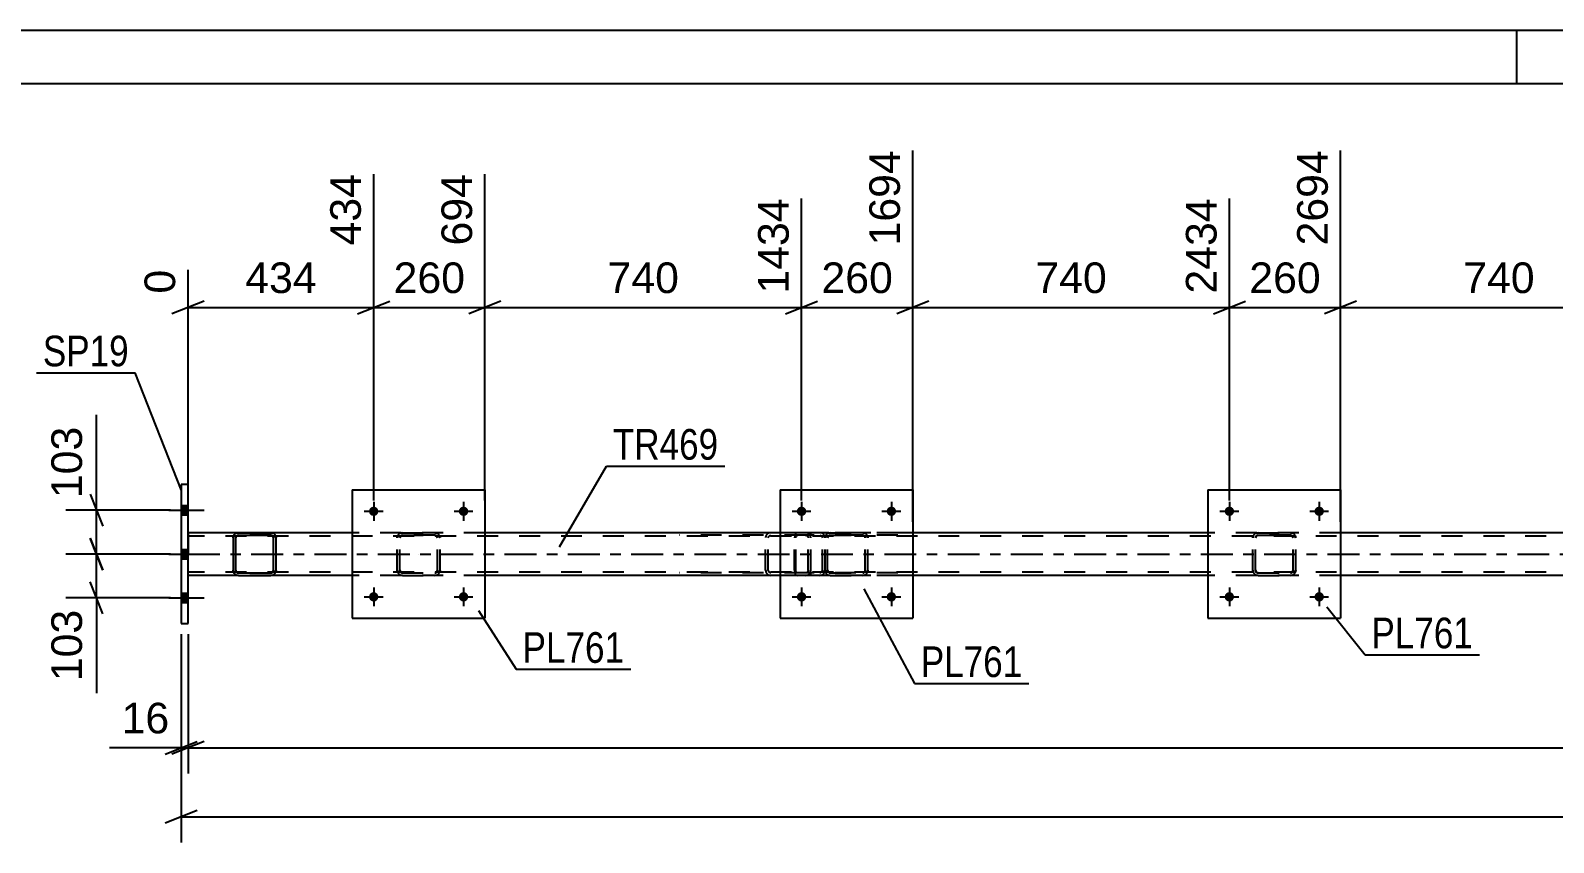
# Model space of a CAD drawing. Header units: millimetres. Extents: x 0 to 841, y 0 to 594.
# Drawn here: x 72 to 214.4, y 518.1 to 594 of the extents above; entities that cross this region are included whole.
import ezdxf

# ---------------------------------------------------------------- set-up
doc = ezdxf.new("R2010")
doc.units = ezdxf.units.MM
doc.linetypes.add('DXK_LINE_DOT2', pattern=[3.9198, 1.9599, -1.9599])
doc.linetypes.add('DXK_LINE_DOT3', pattern=[5.9187, 2.979, -0.9799, 0.9799, -0.9799])
doc.styles.add('Arial', font='ARIAL.TTF', dxfattribs={"height": 0.2})
doc.styles.add('Arial Narrow', font='ARIALN.TTF', dxfattribs={"height": 0.2})

# ---------------------------------------------------------------- blocks, each defined once
blk = doc.blocks.new('Unknown-317913800-1115')
at = {"color": 5, "linetype": 'Continuous'}
for p, q in [((841, 594), (0, 594)), ((211, 589), (211, 594)), ((836, 589), (5, 589))]:
    blk.add_line(p, q, dxfattribs=at)
blk = doc.blocks.new('Part-317913800-1738 - 1696')
at = {"color": 2, "linetype": 'Continuous'}
for p, q in [((142.12, 551.03), (142.12, 539.03)), ((142.12, 551.03), (154.52, 551.03)), ((154.52, 551.03), (154.52, 539.03)), ((142.12, 539.03), (154.52, 539.03))]:
    blk.add_line(p, q, dxfattribs=at)
blk = doc.blocks.new('Part-317913800-1778 - 1696')
at = {"color": 2, "linetype": 'Continuous'}
for p, q in [((86.76, 551.53), (86.12, 551.53)), ((86.12, 551.53), (86.12, 538.53)), ((86.76, 538.53), (86.76, 551.53)), ((86.12, 538.53), (86.76, 538.53))]:
    blk.add_line(p, q, dxfattribs=at)
blk = doc.blocks.new('Part-317913800-1880 - 1696')
at = {"color": 2, "linetype": 'Continuous'}
for p, q in [((102.12, 547.03), (86.76, 547.03)), ((142.12, 547.03), (114.52, 547.03)), ((182.12, 547.03), (154.52, 547.03)), ((222.12, 547.03), (194.52, 547.03)), ((91.46, 543.03), (86.76, 543.03)), ((102.12, 543.03), (94.51, 543.03)), ((142.12, 543.03), (114.52, 543.03)), ((182.12, 543.03), (154.52, 543.03)), ((222.12, 543.03), (194.52, 543.03))]:
    blk.add_line(p, q, dxfattribs=at)
at = {"color": 7, "linetype": 'DXK_LINE_DOT2'}
for p, q in [((86.76, 547.03), (86.76, 543.03)), ((114.52, 547.03), (102.12, 547.03)), ((154.52, 547.03), (142.12, 547.03)), ((194.52, 547.03), (182.12, 547.03)), ((762.52, 546.71), (86.76, 546.71)), ((762.52, 543.35), (86.76, 543.35)), ((94.51, 543.03), (91.46, 543.03)), ((114.52, 543.03), (102.12, 543.03)), ((154.52, 543.03), (142.12, 543.03)), ((194.52, 543.03), (182.12, 543.03))]:
    blk.add_line(p, q, dxfattribs=at)
at = {"color": 7, "linetype": 'DXK_LINE_DOT3'}
blk.add_line((86.76, 545.03), (762.52, 545.03), dxfattribs=at)
blk = doc.blocks.new('Bolt-317913800-1703 - 1696')
at = {"linetype": 'Continuous'}
for points in [[(144.56, 541.03, -1), (143.68, 541.03, -1)], [(152.96, 541.03, -1), (152.08, 541.03, -1)]]:
    blk.add_hatch(color=1, dxfattribs=at).paths.add_polyline_path(points)
at = {"color": 1, "linetype": 'Continuous'}
for p, q in [((144.12, 541.91), (144.12, 540.15)), ((152.52, 541.91), (152.52, 540.15)), ((143.24, 541.03), (145, 541.03)), ((151.64, 541.03), (153.4, 541.03))]:
    blk.add_line(p, q, dxfattribs=at)
blk = doc.blocks.new('Part-317913800-1740 - 1696')
at = {"color": 7, "linetype": 'DXK_LINE_DOT2'}
for p, q in [((143.54, 546.89), (143.48, 546.74)), ((143.62, 547), (143.54, 546.89)), ((143.73, 547.03), (143.62, 547)), ((153.13, 547.03), (143.73, 547.03)), ((145, 546.79), (145, 547.03)), ((146.01, 547), (145.82, 547.03)), ((143.48, 546.74), (143.46, 546.55)), ((143.46, 543.51), (143.46, 546.55)), ((143.59, 546.55), (143.6, 546.64)), ((143.59, 543.51), (143.59, 546.55)), ((143.6, 546.64), (143.63, 546.72)), ((143.63, 546.72), (143.68, 546.77)), ((143.68, 546.77), (143.73, 546.79)), ((153.13, 546.79), (143.73, 546.79)), ((145.82, 546.79), (145.92, 546.77)), ((145.92, 546.77), (146, 546.72)), ((146, 546.72), (146.05, 546.64)), ((146.05, 546.64), (146.07, 546.55)), ((146.07, 543.51), (146.07, 546.55)), ((146.32, 546.58), (146.28, 546.74)), ((146.32, 546.55), (146.32, 546.58)), ((146.32, 543.51), (146.32, 546.55)), ((143.46, 543.51), (143.48, 543.33)), ((143.48, 543.33), (143.54, 543.17)), ((143.54, 543.17), (143.62, 543.07)), ((143.6, 543.42), (143.59, 543.51)), ((143.63, 543.34), (143.6, 543.42)), ((143.62, 543.07), (143.73, 543.03)), ((143.68, 543.29), (143.63, 543.34)), ((143.73, 543.27), (143.68, 543.29)), ((153.13, 543.27), (143.73, 543.27)), ((153.13, 543.03), (143.73, 543.03)), ((145, 543.03), (145, 543.27)), ((145.92, 543.29), (145.82, 543.27)), ((145.82, 543.03), (146.01, 543.07)), ((146, 543.34), (145.92, 543.29)), ((146.05, 543.42), (146, 543.34)), ((146.07, 543.51), (146.05, 543.42)), ((146.28, 543.33), (146.32, 543.51))]:
    blk.add_line(p, q, dxfattribs=at)
for centre, start, end in [((145.83, 546.54), 23.8494, 68.8059), ((145.83, 543.53), 291.1941, 336.1506)]:
    blk.add_arc(centre, 0.492, start, end, dxfattribs=at)
blk = doc.blocks.new('Part-317913800-1762 - 1696')
at = {"color": 7, "linetype": 'DXK_LINE_DOT2'}
for p, q in [((146.61, 547), (146.8, 547.03)), ((146.8, 547.03), (146.61, 547)), ((146.8, 547.03), (149.84, 547.03)), ((146.8, 547.03), (146.8, 547.03)), ((146.8, 547.03), (149.84, 547.03)), ((149.84, 547.03), (149.84, 547.03)), ((149.84, 547.03), (150.02, 547)), ((150.02, 547), (149.84, 547.03)), ((146.32, 546.55), (146.35, 546.74)), ((146.35, 546.74), (146.32, 546.55)), ((146.32, 543.51), (146.32, 546.55)), ((146.56, 546.55), (146.58, 546.64)), ((146.58, 546.64), (146.56, 546.55)), ((146.56, 543.51), (146.56, 546.55)), ((146.58, 546.64), (146.63, 546.72)), ((146.63, 546.72), (146.58, 546.64)), ((146.63, 546.72), (146.71, 546.77)), ((146.71, 546.77), (146.63, 546.72)), ((146.71, 546.77), (146.8, 546.79)), ((146.8, 546.79), (146.71, 546.77)), ((146.8, 546.79), (149.84, 546.79)), ((146.8, 546.79), (146.8, 546.79)), ((149.84, 546.79), (146.8, 546.79)), ((149.84, 546.79), (149.84, 546.79)), ((149.84, 546.79), (149.93, 546.77)), ((149.93, 546.77), (149.84, 546.79)), ((149.93, 546.77), (150.01, 546.72)), ((150.01, 546.72), (149.93, 546.77)), ((150.01, 546.72), (150.06, 546.64)), ((150.06, 546.64), (150.01, 546.72)), ((150.06, 546.64), (150.08, 546.55)), ((150.08, 546.55), (150.06, 546.64)), ((150.08, 543.51), (150.08, 546.55)), ((150.28, 546.74), (150.32, 546.55)), ((150.32, 546.55), (150.28, 546.74)), ((150.32, 543.51), (150.32, 546.55)), ((146.35, 543.33), (146.32, 543.51)), ((146.32, 543.51), (146.35, 543.33)), ((146.58, 543.42), (146.56, 543.51)), ((146.56, 543.51), (146.58, 543.42)), ((146.63, 543.34), (146.58, 543.42)), ((146.58, 543.42), (146.63, 543.34)), ((146.8, 543.03), (146.61, 543.07)), ((146.61, 543.07), (146.8, 543.03)), ((146.71, 543.29), (146.63, 543.34)), ((146.63, 543.34), (146.71, 543.29)), ((146.8, 543.27), (146.71, 543.29)), ((146.71, 543.29), (146.8, 543.27)), ((146.8, 543.27), (149.84, 543.27)), ((146.8, 543.27), (146.8, 543.27)), ((146.8, 543.27), (149.84, 543.27)), ((146.8, 543.03), (149.84, 543.03)), ((146.8, 543.03), (146.8, 543.03)), ((146.8, 543.03), (149.84, 543.03)), ((149.93, 543.29), (149.84, 543.27)), ((149.84, 543.27), (149.93, 543.29)), ((149.84, 543.27), (149.84, 543.27)), ((150.02, 543.07), (149.84, 543.03)), ((149.84, 543.03), (150.02, 543.07)), ((149.84, 543.03), (149.84, 543.03)), ((150.01, 543.34), (149.93, 543.29)), ((149.93, 543.29), (150.01, 543.34)), ((150.06, 543.42), (150.01, 543.34)), ((150.01, 543.34), (150.06, 543.42)), ((150.08, 543.51), (150.06, 543.42)), ((150.06, 543.42), (150.08, 543.51)), ((150.32, 543.51), (150.28, 543.33)), ((150.28, 543.33), (150.32, 543.51))]:
    blk.add_line(p, q, dxfattribs=at)
at = {"color": 7, "linetype": 'DXK_LINE_DOT3'}
blk.add_line((148.32, 545.03), (148.32, 545.03), dxfattribs=at)
at = {"color": 7, "linetype": 'DXK_LINE_DOT2'}
for centre, start, end in [((146.8, 546.55), 112.5, 157.5), ((146.8, 546.55), 112.5, 157.5), ((149.84, 546.55), 22.5, 67.5), ((149.84, 546.55), 22.5, 67.5), ((146.8, 543.51), 202.5, 247.5), ((146.8, 543.51), 202.5, 247.5), ((149.84, 543.51), 292.5, 337.5), ((149.84, 543.51), 292.5, 337.5)]:
    blk.add_arc(centre, 0.48, start, end, dxfattribs=at)
blk = doc.blocks.new('Bolt-317913800-1773 - 1696')
at = {"linetype": 'Continuous'}
for points in [[(144.56, 549.03, -1), (143.68, 549.03, -1)], [(152.96, 549.03, -1), (152.08, 549.03, -1)]]:
    blk.add_hatch(color=1, dxfattribs=at).paths.add_polyline_path(points)
at = {"color": 1, "linetype": 'Continuous'}
for p, q in [((144.12, 549.91), (144.12, 548.15)), ((152.52, 549.91), (152.52, 548.15)), ((143.24, 549.03), (145, 549.03)), ((151.64, 549.03), (153.4, 549.03))]:
    blk.add_line(p, q, dxfattribs=at)
blk = doc.blocks.new('Part-317913800-1815 - 1696')
at = {"color": 7, "linetype": 'DXK_LINE_DOT2'}
for p, q in [((106.62, 547), (106.8, 547.03)), ((106.8, 547.03), (106.62, 547)), ((106.8, 547.03), (109.84, 547.03)), ((106.8, 547.03), (106.8, 547.03)), ((106.8, 547.03), (109.84, 547.03)), ((109.84, 547.03), (109.84, 547.03)), ((109.84, 547.03), (110.02, 547)), ((110.02, 547), (109.84, 547.03)), ((106.32, 546.55), (106.36, 546.74)), ((106.36, 546.74), (106.32, 546.55)), ((106.32, 543.51), (106.32, 546.55)), ((106.56, 546.55), (106.58, 546.64)), ((106.58, 546.64), (106.56, 546.55)), ((106.56, 543.51), (106.56, 546.55)), ((106.58, 546.64), (106.63, 546.72)), ((106.63, 546.72), (106.58, 546.64)), ((106.63, 546.72), (106.71, 546.77)), ((106.71, 546.77), (106.63, 546.72)), ((106.71, 546.77), (106.8, 546.79)), ((106.8, 546.79), (106.71, 546.77)), ((106.8, 546.79), (109.84, 546.79)), ((106.8, 546.79), (106.8, 546.79)), ((109.84, 546.79), (106.8, 546.79)), ((109.84, 546.79), (109.84, 546.79)), ((109.84, 546.79), (109.93, 546.77)), ((109.93, 546.77), (109.84, 546.79)), ((109.93, 546.77), (110.01, 546.72)), ((110.01, 546.72), (109.93, 546.77)), ((110.01, 546.72), (110.06, 546.64)), ((110.06, 546.64), (110.01, 546.72)), ((110.06, 546.64), (110.08, 546.55)), ((110.08, 546.55), (110.06, 546.64)), ((110.08, 543.51), (110.08, 546.55)), ((110.28, 546.74), (110.32, 546.55)), ((110.32, 546.55), (110.28, 546.74)), ((110.32, 543.51), (110.32, 546.55)), ((106.36, 543.33), (106.32, 543.51)), ((106.32, 543.51), (106.36, 543.33)), ((106.58, 543.42), (106.56, 543.51)), ((106.56, 543.51), (106.58, 543.42)), ((106.63, 543.34), (106.58, 543.42)), ((106.58, 543.42), (106.63, 543.34)), ((106.8, 543.03), (106.62, 543.07)), ((106.62, 543.07), (106.8, 543.03)), ((106.71, 543.29), (106.63, 543.34)), ((106.63, 543.34), (106.71, 543.29)), ((106.8, 543.27), (106.71, 543.29)), ((106.71, 543.29), (106.8, 543.27)), ((106.8, 543.27), (109.84, 543.27)), ((106.8, 543.27), (106.8, 543.27)), ((106.8, 543.27), (109.84, 543.27)), ((106.8, 543.03), (109.84, 543.03)), ((106.8, 543.03), (106.8, 543.03)), ((106.8, 543.03), (109.84, 543.03)), ((109.93, 543.29), (109.84, 543.27)), ((109.84, 543.27), (109.93, 543.29)), ((109.84, 543.27), (109.84, 543.27)), ((110.02, 543.07), (109.84, 543.03)), ((109.84, 543.03), (110.02, 543.07)), ((109.84, 543.03), (109.84, 543.03)), ((110.01, 543.34), (109.93, 543.29)), ((109.93, 543.29), (110.01, 543.34)), ((110.06, 543.42), (110.01, 543.34)), ((110.01, 543.34), (110.06, 543.42)), ((110.08, 543.51), (110.06, 543.42)), ((110.06, 543.42), (110.08, 543.51)), ((110.32, 543.51), (110.28, 543.33)), ((110.28, 543.33), (110.32, 543.51))]:
    blk.add_line(p, q, dxfattribs=at)
at = {"color": 7, "linetype": 'DXK_LINE_DOT3'}
blk.add_line((108.32, 545.03), (108.32, 545.03), dxfattribs=at)
at = {"color": 7, "linetype": 'DXK_LINE_DOT2'}
for centre, start, end in [((106.8, 546.55), 112.5, 157.5), ((106.8, 546.55), 112.5, 157.5), ((109.84, 546.55), 22.5, 67.5), ((109.84, 546.55), 22.5, 67.5), ((106.8, 543.51), 202.5, 247.5), ((106.8, 543.51), 202.5, 247.5), ((109.84, 543.51), 292.5, 337.5), ((109.84, 543.51), 292.5, 337.5)]:
    blk.add_arc(centre, 0.48, start, end, dxfattribs=at)
blk = doc.blocks.new('Part-317913800-1885 - 1696')
at = {"color": 2, "linetype": 'Continuous'}
for p, q in [((102.12, 551.03), (102.12, 539.03)), ((102.12, 551.03), (114.52, 551.03)), ((114.52, 551.03), (114.52, 539.03)), ((102.12, 539.03), (114.52, 539.03))]:
    blk.add_line(p, q, dxfattribs=at)
blk = doc.blocks.new('Part-317913800-1886 - 1696')
at = {"color": 2, "linetype": 'Continuous'}
for p, q in [((91.28, 547), (91.47, 547.03)), ((91.47, 547.03), (91.28, 547)), ((91.47, 547.03), (94.51, 547.03)), ((91.47, 547.03), (91.47, 547.03)), ((91.47, 547.03), (94.51, 547.03)), ((94.51, 547.03), (94.51, 547.03)), ((94.51, 547.03), (94.69, 547)), ((94.69, 547), (94.51, 547.03)), ((91.02, 546.74), (90.99, 546.55)), ((90.99, 546.55), (90.99, 543.51)), ((91.23, 546.55), (91.24, 546.64)), ((91.23, 543.51), (91.23, 546.55)), ((91.24, 546.64), (91.3, 546.72)), ((91.3, 546.72), (91.37, 546.77)), ((91.37, 546.77), (91.47, 546.79)), ((91.47, 546.79), (94.51, 546.79)), ((94.51, 546.79), (94.6, 546.77)), ((94.6, 546.77), (94.68, 546.72)), ((94.68, 546.72), (94.73, 546.64)), ((94.73, 546.64), (94.75, 546.55)), ((94.75, 543.51), (94.75, 546.55)), ((94.99, 546.55), (94.95, 546.74)), ((94.99, 543.51), (94.99, 546.55)), ((90.99, 543.51), (91.02, 543.33)), ((91.24, 543.42), (91.23, 543.51)), ((91.3, 543.34), (91.24, 543.42)), ((91.24, 543.42), (91.3, 543.34)), ((91.28, 543.07), (91.47, 543.03)), ((91.37, 543.29), (91.3, 543.34)), ((91.3, 543.34), (91.37, 543.29)), ((91.47, 543.27), (91.37, 543.29)), ((91.37, 543.29), (91.47, 543.27)), ((91.47, 543.27), (94.51, 543.27)), ((91.47, 543.27), (91.47, 543.27)), ((91.47, 543.27), (94.51, 543.27)), ((91.47, 543.03), (94.51, 543.03)), ((94.6, 543.29), (94.51, 543.27)), ((94.51, 543.27), (94.6, 543.29)), ((94.51, 543.27), (94.51, 543.27)), ((94.51, 543.03), (94.69, 543.07)), ((94.68, 543.34), (94.6, 543.29)), ((94.6, 543.29), (94.68, 543.34)), ((94.73, 543.42), (94.68, 543.34)), ((94.68, 543.34), (94.73, 543.42)), ((94.75, 543.51), (94.73, 543.42)), ((94.95, 543.33), (94.99, 543.51))]:
    blk.add_line(p, q, dxfattribs=at)
at = {"color": 7, "linetype": 'DXK_LINE_DOT2'}
for p, q in [((90.99, 546.55), (91.02, 546.74)), ((90.99, 546.55), (90.99, 546.55)), ((90.99, 546.55), (90.99, 546.55)), ((91.24, 546.64), (91.23, 546.55)), ((91.23, 546.55), (91.23, 546.55)), ((91.23, 546.55), (91.23, 546.55)), ((91.3, 546.72), (91.24, 546.64)), ((91.37, 546.77), (91.3, 546.72)), ((91.47, 546.79), (91.37, 546.77)), ((91.47, 546.79), (91.47, 546.79)), ((94.51, 546.79), (91.47, 546.79)), ((94.51, 546.79), (94.51, 546.79)), ((94.6, 546.77), (94.51, 546.79)), ((94.68, 546.72), (94.6, 546.77)), ((94.73, 546.64), (94.68, 546.72)), ((94.75, 546.55), (94.73, 546.64)), ((94.75, 546.55), (94.75, 546.55)), ((94.75, 546.55), (94.75, 546.55)), ((94.95, 546.74), (94.99, 546.55)), ((94.99, 546.55), (94.99, 546.55)), ((94.99, 546.55), (94.99, 546.55)), ((91.02, 543.33), (90.99, 543.51)), ((91.23, 543.51), (91.24, 543.42)), ((91.47, 543.03), (91.28, 543.07)), ((91.47, 543.03), (91.47, 543.03)), ((91.47, 543.03), (94.51, 543.03)), ((94.69, 543.07), (94.51, 543.03)), ((94.51, 543.03), (94.51, 543.03)), ((94.73, 543.42), (94.75, 543.51)), ((94.99, 543.51), (94.95, 543.33))]:
    blk.add_line(p, q, dxfattribs=at)
at = {"color": 7, "linetype": 'DXK_LINE_DOT3'}
blk.add_line((92.99, 545.03), (92.99, 545.03), dxfattribs=at)
at = {"color": 2, "linetype": 'Continuous'}
for centre, start, end in [((91.47, 546.55), 112.4993, 157.4993), ((91.47, 546.55), 112.4993, 157.4993), ((94.51, 546.55), 22.4993, 67.4993), ((94.51, 546.55), 22.4993, 67.4993), ((91.47, 543.51), 202.4993, 247.4993), ((94.51, 543.51), 292.4993, 337.4993)]:
    blk.add_arc(centre, 0.48, start, end, dxfattribs=at)
at = {"color": 7, "linetype": 'DXK_LINE_DOT2'}
for centre, start, end in [((91.47, 543.51), 202.4993, 247.4993), ((94.51, 543.51), 292.4993, 337.4993)]:
    blk.add_arc(centre, 0.48, start, end, dxfattribs=at)
blk = doc.blocks.new('Part-317913800-1891 - 1696')
at = {"color": 2, "linetype": 'Continuous'}
for p, q in [((182.12, 551.03), (182.12, 539.03)), ((182.12, 551.03), (194.52, 551.03)), ((194.52, 551.03), (194.52, 539.03)), ((182.12, 539.03), (194.52, 539.03))]:
    blk.add_line(p, q, dxfattribs=at)
blk = doc.blocks.new('Part-317913800-1892 - 1696')
at = {"color": 7, "linetype": 'DXK_LINE_DOT2'}
for p, q in [((186.61, 547), (186.8, 547.03)), ((186.8, 547.03), (186.61, 547)), ((186.8, 547.03), (189.84, 547.03)), ((186.8, 547.03), (186.8, 547.03)), ((186.8, 547.03), (189.84, 547.03)), ((189.84, 547.03), (189.84, 547.03)), ((189.84, 547.03), (190.02, 547)), ((190.02, 547), (189.84, 547.03)), ((186.32, 546.55), (186.35, 546.74)), ((186.35, 546.74), (186.32, 546.55)), ((186.32, 543.51), (186.32, 546.55)), ((186.56, 546.55), (186.58, 546.64)), ((186.58, 546.64), (186.56, 546.55)), ((186.56, 543.51), (186.56, 546.55)), ((186.58, 546.64), (186.63, 546.72)), ((186.63, 546.72), (186.58, 546.64)), ((186.63, 546.72), (186.71, 546.77)), ((186.71, 546.77), (186.63, 546.72)), ((186.71, 546.77), (186.8, 546.79)), ((186.8, 546.79), (186.71, 546.77)), ((186.8, 546.79), (189.84, 546.79)), ((186.8, 546.79), (186.8, 546.79)), ((189.84, 546.79), (186.8, 546.79)), ((189.84, 546.79), (189.84, 546.79)), ((189.84, 546.79), (189.93, 546.77)), ((189.93, 546.77), (189.84, 546.79)), ((189.93, 546.77), (190.01, 546.72)), ((190.01, 546.72), (189.93, 546.77)), ((190.01, 546.72), (190.06, 546.64)), ((190.06, 546.64), (190.01, 546.72)), ((190.06, 546.64), (190.08, 546.55)), ((190.08, 546.55), (190.06, 546.64)), ((190.08, 543.51), (190.08, 546.55)), ((190.28, 546.74), (190.32, 546.55)), ((190.32, 546.55), (190.28, 546.74)), ((190.32, 543.51), (190.32, 546.55)), ((186.35, 543.33), (186.32, 543.51)), ((186.32, 543.51), (186.35, 543.33)), ((186.58, 543.42), (186.56, 543.51)), ((186.56, 543.51), (186.58, 543.42)), ((186.63, 543.34), (186.58, 543.42)), ((186.58, 543.42), (186.63, 543.34)), ((186.8, 543.03), (186.61, 543.07)), ((186.61, 543.07), (186.8, 543.03)), ((186.71, 543.29), (186.63, 543.34)), ((186.63, 543.34), (186.71, 543.29)), ((186.8, 543.27), (186.71, 543.29)), ((186.71, 543.29), (186.8, 543.27)), ((186.8, 543.27), (189.84, 543.27)), ((186.8, 543.27), (186.8, 543.27)), ((186.8, 543.27), (189.84, 543.27)), ((186.8, 543.03), (189.84, 543.03)), ((186.8, 543.03), (186.8, 543.03)), ((186.8, 543.03), (189.84, 543.03)), ((189.93, 543.29), (189.84, 543.27)), ((189.84, 543.27), (189.93, 543.29)), ((189.84, 543.27), (189.84, 543.27)), ((190.02, 543.07), (189.84, 543.03)), ((189.84, 543.03), (190.02, 543.07)), ((189.84, 543.03), (189.84, 543.03)), ((190.01, 543.34), (189.93, 543.29)), ((189.93, 543.29), (190.01, 543.34)), ((190.06, 543.42), (190.01, 543.34)), ((190.01, 543.34), (190.06, 543.42)), ((190.08, 543.51), (190.06, 543.42)), ((190.06, 543.42), (190.08, 543.51)), ((190.32, 543.51), (190.28, 543.33)), ((190.28, 543.33), (190.32, 543.51))]:
    blk.add_line(p, q, dxfattribs=at)
at = {"color": 7, "linetype": 'DXK_LINE_DOT3'}
blk.add_line((188.32, 545.03), (188.32, 545.03), dxfattribs=at)
at = {"color": 7, "linetype": 'DXK_LINE_DOT2'}
for centre, start, end in [((186.8, 546.55), 112.5, 157.5), ((186.8, 546.55), 112.5, 157.5), ((189.84, 546.55), 22.5, 67.5), ((189.84, 546.55), 22.5, 67.5), ((186.8, 543.51), 202.5, 247.5), ((186.8, 543.51), 202.5, 247.5), ((189.84, 543.51), 292.5, 337.5), ((189.84, 543.51), 292.5, 337.5)]:
    blk.add_arc(centre, 0.48, start, end, dxfattribs=at)
blk = doc.blocks.new('Part-317913800-1909 - 1696')
at = {"color": 7, "linetype": 'DXK_LINE_DOT2'}
for p, q in [((144.49, 547.03), (132.72, 547.03)), ((141.26, 547.03), (141.06, 547)), ((144.69, 547), (144.49, 547.03)), ((144.49, 546.79), (132.72, 546.79)), ((140.78, 546.71), (140.75, 546.55)), ((140.75, 543.51), (140.75, 546.55)), ((140.79, 546.74), (140.78, 546.71)), ((141, 546.55), (141.02, 546.64)), ((141, 543.51), (141, 546.55)), ((141.02, 546.64), (141.08, 546.72)), ((141.08, 546.72), (141.16, 546.77)), ((141.16, 546.77), (141.26, 546.79)), ((144.49, 546.79), (144.59, 546.77)), ((144.59, 546.77), (144.67, 546.72)), ((144.67, 546.72), (144.73, 546.64)), ((144.73, 546.64), (144.75, 546.55)), ((144.75, 543.51), (144.75, 546.55)), ((145, 546.55), (144.97, 546.74)), ((145, 543.51), (145, 546.55)), ((144.49, 543.27), (132.72, 543.27)), ((144.49, 543.03), (132.72, 543.03)), ((140.75, 543.51), (140.77, 543.43)), ((140.77, 543.43), (140.79, 543.33)), ((141.02, 543.45), (141, 543.51)), ((141.02, 543.42), (141.02, 543.45)), ((141.08, 543.34), (141.02, 543.42)), ((141.06, 543.07), (141.26, 543.03)), ((141.16, 543.29), (141.08, 543.34)), ((141.26, 543.27), (141.16, 543.29)), ((144.59, 543.29), (144.49, 543.27)), ((144.49, 543.03), (144.69, 543.07)), ((144.67, 543.34), (144.59, 543.29)), ((144.73, 543.42), (144.67, 543.34)), ((144.75, 543.51), (144.73, 543.42)), ((144.97, 543.33), (145, 543.51))]:
    blk.add_line(p, q, dxfattribs=at)
for centre, start, end in [((141.24, 546.53), 110.7583, 155.68), ((144.51, 546.53), 24.32, 69.2417), ((141.24, 543.53), 204.32, 249.2417), ((144.51, 543.53), 290.7583, 335.68)]:
    blk.add_arc(centre, 0.496, start, end, dxfattribs=at)
blk = doc.blocks.new('Bolt-317913800-1925 - 1696')
at = {"linetype": 'Continuous'}
for points in [[(104.56, 549.03, -1), (103.68, 549.03, -1)], [(112.96, 549.03, -1), (112.08, 549.03, -1)]]:
    blk.add_hatch(color=1, dxfattribs=at).paths.add_polyline_path(points)
at = {"color": 1, "linetype": 'Continuous'}
for p, q in [((104.12, 549.91), (104.12, 548.15)), ((112.52, 549.91), (112.52, 548.15)), ((103.24, 549.03), (105, 549.03)), ((111.64, 549.03), (113.4, 549.03))]:
    blk.add_line(p, q, dxfattribs=at)
blk = doc.blocks.new('Bolt-317913800-1926 - 1696')
at = {"linetype": 'Continuous'}
for points in [[(104.56, 541.03, -1), (103.68, 541.03, -1)], [(112.96, 541.03, -1), (112.08, 541.03, -1)]]:
    blk.add_hatch(color=1, dxfattribs=at).paths.add_polyline_path(points)
at = {"color": 1, "linetype": 'Continuous'}
for p, q in [((104.12, 541.91), (104.12, 540.15)), ((112.52, 541.91), (112.52, 540.15)), ((103.24, 541.03), (105, 541.03)), ((111.64, 541.03), (113.4, 541.03))]:
    blk.add_line(p, q, dxfattribs=at)
blk = doc.blocks.new('Bolt-317913800-1927 - 1696')
at = {"linetype": 'Continuous'}
for points in [[(184.56, 549.03, -1), (183.68, 549.03, -1)], [(192.96, 549.03, -1), (192.08, 549.03, -1)]]:
    blk.add_hatch(color=1, dxfattribs=at).paths.add_polyline_path(points)
at = {"color": 1, "linetype": 'Continuous'}
for p, q in [((184.12, 549.91), (184.12, 548.15)), ((192.52, 549.91), (192.52, 548.15)), ((183.24, 549.03), (185, 549.03)), ((191.64, 549.03), (193.4, 549.03))]:
    blk.add_line(p, q, dxfattribs=at)
blk = doc.blocks.new('Bolt-317913800-1928 - 1696')
at = {"linetype": 'Continuous'}
for points in [[(184.56, 541.03, -1), (183.68, 541.03, -1)], [(192.96, 541.03, -1), (192.08, 541.03, -1)]]:
    blk.add_hatch(color=1, dxfattribs=at).paths.add_polyline_path(points)
at = {"color": 1, "linetype": 'Continuous'}
for p, q in [((184.12, 541.91), (184.12, 540.15)), ((192.52, 541.91), (192.52, 540.15)), ((183.24, 541.03), (185, 541.03)), ((191.64, 541.03), (193.4, 541.03))]:
    blk.add_line(p, q, dxfattribs=at)
blk = doc.blocks.new('Bolt-317913800-1946 - 1696')
at = {"linetype": 'Continuous'}
for points in [[(86.12, 549.57), (86.12, 548.69), (86.76, 548.69), (86.76, 549.57)], [(86.12, 549.57), (86.12, 548.69), (86.76, 548.69), (86.76, 549.57)], [(86.12, 549.57), (86.12, 548.69), (86.76, 548.69), (86.76, 549.57)], [(86.12, 545.47), (86.12, 544.59), (86.76, 544.59), (86.76, 545.47)], [(86.12, 545.47), (86.12, 544.59), (86.76, 544.59), (86.76, 545.47)], [(86.12, 541.37), (86.12, 540.49), (86.76, 540.49), (86.76, 541.37)], [(86.12, 541.37), (86.12, 540.49), (86.76, 540.49), (86.76, 541.37)], [(86.12, 541.37), (86.12, 540.49), (86.76, 540.49), (86.76, 541.37)]]:
    blk.add_hatch(color=1, dxfattribs=at).paths.add_polyline_path(points)
at = {"color": 1, "linetype": 'Continuous'}
for p, q in [((84.96, 549.13), (88.28, 549.13)), ((84.96, 549.13), (88.28, 549.13)), ((84.96, 549.13), (88.28, 549.13)), ((86.12, 549.57), (86.76, 549.57)), ((86.12, 549.57), (86.76, 549.57)), ((86.12, 549.57), (86.76, 549.57)), ((86.12, 548.69), (86.76, 548.69)), ((86.12, 548.69), (86.76, 548.69)), ((86.12, 548.69), (86.76, 548.69)), ((86.12, 545.47), (86.76, 545.47)), ((86.12, 545.47), (86.76, 545.47)), ((84.96, 545.03), (88.28, 545.03)), ((84.96, 545.03), (88.28, 545.03)), ((86.12, 544.59), (86.76, 544.59)), ((86.12, 544.59), (86.76, 544.59)), ((86.12, 541.37), (86.76, 541.37)), ((86.12, 541.37), (86.76, 541.37)), ((86.12, 541.37), (86.76, 541.37)), ((84.96, 540.93), (88.28, 540.93)), ((84.96, 540.93), (88.28, 540.93)), ((84.96, 540.93), (88.28, 540.93)), ((86.12, 540.49), (86.76, 540.49)), ((86.12, 540.49), (86.76, 540.49)), ((86.12, 540.49), (86.76, 540.49))]:
    blk.add_line(p, q, dxfattribs=at)
blk = doc.blocks.new('StraightDimension-317913800-15381 - 1696')
at = {"color": 7, "linetype": 'Continuous'}
for p, q in [((154.52, 548.03), (154.52, 582.78)), ((184.12, 550.03), (184.12, 578.28)), ((156.02, 568.69), (153.02, 567.49)), ((182.62, 567.49), (185.62, 568.69)), ((154.52, 568.09), (184.12, 568.09))]:
    blk.add_line(p, q, dxfattribs=at)
at = {"color": 0}
blk.add_wipeout([(173.25, 568.84), (173.25, 573.04), (165.38, 573.04), (165.38, 568.84)], dxfattribs=at)
at = {"color": 3, "style": 'Arial'}
blk.add_text('740', height=2.865, dxfattribs=at).set_placement((165.98, 569.44))
at = {"color": 0, "linetype": 'Continuous'}
blk.add_wipeout([(183.52, 578.88), (179.32, 578.88), (179.32, 568.79), (183.52, 568.79)], dxfattribs=at)
at = {"color": 3, "linetype": 'Continuous', "style": 'Arial'}
blk.add_text('2434', height=2.865, rotation=90.0002, dxfattribs=at).set_placement((182.92, 569.39))
blk = doc.blocks.new('StraightDimension-317913800-14455 - 1696')
at = {"color": 7, "linetype": 'Continuous'}
for p, q in [((86.76, 537.53), (86.76, 524.51)), ((88.26, 527.51), (85.26, 526.31)), ((86.76, 526.91), (796.37, 526.91))]:
    blk.add_line(p, q, dxfattribs=at)
blk = doc.blocks.new('StraightDimension-317913800-15382 - 1696')
at = {"color": 7, "linetype": 'Continuous'}
for p, q in [((154.52, 548.03), (154.52, 582.78)), ((144.12, 550.03), (144.12, 578.28)), ((142.62, 567.49), (145.62, 568.69)), ((156.02, 568.69), (153.02, 567.49)), ((144.12, 568.09), (154.52, 568.09))]:
    blk.add_line(p, q, dxfattribs=at)
at = {"color": 0}
blk.add_wipeout([(153.25, 568.84), (153.25, 573.04), (145.38, 573.04), (145.38, 568.84)], dxfattribs=at)
at = {"color": 3, "style": 'Arial'}
blk.add_text('260', height=2.865, dxfattribs=at).set_placement((145.98, 569.44))
at = {"color": 0, "linetype": 'Continuous'}
blk.add_wipeout([(153.92, 583.38), (149.72, 583.38), (149.72, 573.29), (153.92, 573.29)], dxfattribs=at)
at = {"color": 3, "linetype": 'Continuous', "style": 'Arial'}
blk.add_text('1694', height=2.865, rotation=90.0002, dxfattribs=at).set_placement((153.32, 573.89))
blk = doc.blocks.new('StraightDimension-317913800-15380 - 1696')
at = {"color": 7, "linetype": 'Continuous'}
for p, q in [((194.52, 548.03), (194.52, 582.78)), ((184.12, 550.03), (184.12, 578.28)), ((182.62, 567.49), (185.62, 568.69)), ((196.02, 568.69), (193.02, 567.49)), ((184.12, 568.09), (194.52, 568.09))]:
    blk.add_line(p, q, dxfattribs=at)
at = {"color": 0}
blk.add_wipeout([(193.25, 568.84), (193.25, 573.04), (185.38, 573.04), (185.38, 568.84)], dxfattribs=at)
at = {"color": 3, "style": 'Arial'}
blk.add_text('260', height=2.865, dxfattribs=at).set_placement((185.98, 569.44))
at = {"color": 0, "linetype": 'Continuous'}
blk.add_wipeout([(193.92, 583.38), (189.72, 583.38), (189.72, 573.29), (193.92, 573.29)], dxfattribs=at)
at = {"color": 3, "linetype": 'Continuous', "style": 'Arial'}
blk.add_text('2694', height=2.865, rotation=90.0002, dxfattribs=at).set_placement((193.32, 573.89))
blk = doc.blocks.new('StraightDimension-317913800-2034 - 1696')
at = {"color": 7, "linetype": 'Continuous'}
for p, q in [((86.12, 537.53), (86.12, 518.05)), ((87.62, 521.05), (84.62, 519.85)), ((86.12, 520.45), (797.01, 520.45))]:
    blk.add_line(p, q, dxfattribs=at)
blk = doc.blocks.new('StraightDimension-317913800-2088 - 1696')
at = {"color": 7, "linetype": 'Continuous'}
for p, q in [((78.2, 549.13), (78.2, 558.05)), ((78.2, 549.13), (78.2, 558.05)), ((77.6, 550.63), (78.8, 547.63)), ((85.12, 549.13), (75.35, 549.13)), ((78.2, 545.03), (78.2, 549.13)), ((78.8, 543.53), (77.6, 546.53)), ((85.12, 545.03), (75.35, 545.03))]:
    blk.add_line(p, q, dxfattribs=at)
at = {"color": 0}
blk.add_wipeout([(77.45, 557.53), (73.25, 557.53), (73.25, 549.66), (77.45, 549.66)], dxfattribs=at)
at = {"color": 3, "style": 'Arial'}
blk.add_text('103', height=2.865, rotation=90.0002, dxfattribs=at).set_placement((76.85, 550.26))
blk = doc.blocks.new('StraightDimension-317913800-2096 - 1696')
at = {"color": 7, "linetype": 'Continuous'}
for p, q in [((77.6, 546.53), (78.8, 543.53)), ((85.12, 545.03), (75.35, 545.03)), ((78.2, 540.93), (78.2, 545.03)), ((78.8, 539.43), (77.6, 542.43)), ((85.12, 540.93), (75.35, 540.93)), ((78.2, 540.93), (78.2, 532.01)), ((78.2, 540.93), (78.2, 532.01))]:
    blk.add_line(p, q, dxfattribs=at)
at = {"color": 0}
blk.add_wipeout([(77.45, 540.41), (73.25, 540.41), (73.25, 532.54), (77.45, 532.54)], dxfattribs=at)
at = {"color": 3, "style": 'Arial'}
blk.add_text('103', height=2.865, rotation=90.0002, dxfattribs=at).set_placement((76.85, 533.14))
blk = doc.blocks.new('StraightDimension-317913800-14456 - 1696')
at = {"color": 7, "linetype": 'Continuous'}
for p, q in [((86.12, 537.53), (86.12, 524.51)), ((86.76, 537.53), (86.76, 524.51)), ((86.12, 526.91), (79.43, 526.91)), ((86.12, 526.91), (79.43, 526.91)), ((84.62, 526.31), (87.62, 527.51)), ((88.26, 527.51), (85.26, 526.31)), ((86.12, 526.91), (86.76, 526.91))]:
    blk.add_line(p, q, dxfattribs=at)
at = {"color": 0}
blk.add_wipeout([(85.6, 527.66), (85.6, 531.86), (79.95, 531.86), (79.95, 527.66)], dxfattribs=at)
at = {"color": 3, "style": 'Arial'}
blk.add_text('16', height=2.865, dxfattribs=at).set_placement((80.55, 528.26))
blk = doc.blocks.new('StraightDimension-317913800-15379 - 1696')
at = {"color": 7, "linetype": 'Continuous'}
for p, q in [((194.52, 548.03), (194.52, 582.78)), ((224.12, 550.03), (224.12, 578.28)), ((196.02, 568.69), (193.02, 567.49)), ((222.62, 567.49), (225.62, 568.69)), ((194.52, 568.09), (224.12, 568.09))]:
    blk.add_line(p, q, dxfattribs=at)
at = {"color": 0}
blk.add_wipeout([(213.25, 568.84), (213.25, 573.04), (205.38, 573.04), (205.38, 568.84)], dxfattribs=at)
at = {"color": 3, "style": 'Arial'}
blk.add_text('740', height=2.865, dxfattribs=at).set_placement((205.98, 569.44))
at = {"color": 0, "linetype": 'Continuous'}
blk.add_wipeout([(223.52, 578.88), (219.32, 578.88), (219.32, 568.79), (223.52, 568.79)], dxfattribs=at)
at = {"color": 3, "linetype": 'Continuous', "style": 'Arial'}
blk.add_text('3434', height=2.865, rotation=90.0002, dxfattribs=at).set_placement((222.92, 569.39))
blk = doc.blocks.new('StraightDimension-317913800-15383 - 1696')
at = {"color": 7, "linetype": 'Continuous'}
for p, q in [((114.52, 550.03), (114.52, 580.56)), ((144.12, 550.03), (144.12, 578.28)), ((116.02, 568.69), (113.02, 567.49)), ((142.62, 567.49), (145.62, 568.69)), ((114.52, 568.09), (144.12, 568.09))]:
    blk.add_line(p, q, dxfattribs=at)
at = {"color": 0}
blk.add_wipeout([(133.25, 568.84), (133.25, 573.04), (125.38, 573.04), (125.38, 568.84)], dxfattribs=at)
at = {"color": 3, "style": 'Arial'}
blk.add_text('740', height=2.865, dxfattribs=at).set_placement((125.98, 569.44))
at = {"color": 0, "linetype": 'Continuous'}
blk.add_wipeout([(143.52, 578.88), (139.32, 578.88), (139.32, 568.79), (143.52, 568.79)], dxfattribs=at)
at = {"color": 3, "linetype": 'Continuous', "style": 'Arial'}
blk.add_text('1434', height=2.865, rotation=90.0002, dxfattribs=at).set_placement((142.92, 569.39))
blk = doc.blocks.new('StraightDimension-317913800-15384 - 1696')
at = {"color": 7, "linetype": 'Continuous'}
for p, q in [((104.12, 550.03), (104.12, 580.56)), ((114.52, 550.03), (114.52, 580.56)), ((102.62, 567.49), (105.62, 568.69)), ((116.02, 568.69), (113.02, 567.49)), ((104.12, 568.09), (114.52, 568.09))]:
    blk.add_line(p, q, dxfattribs=at)
at = {"color": 0}
blk.add_wipeout([(113.26, 568.84), (113.26, 573.04), (105.38, 573.04), (105.38, 568.84)], dxfattribs=at)
at = {"color": 3, "style": 'Arial'}
blk.add_text('260', height=2.865, dxfattribs=at).set_placement((105.98, 569.44))
at = {"color": 0, "linetype": 'Continuous'}
blk.add_wipeout([(113.92, 581.16), (109.72, 581.16), (109.72, 573.29), (113.92, 573.29)], dxfattribs=at)
at = {"color": 3, "linetype": 'Continuous', "style": 'Arial'}
blk.add_text('694', height=2.865, rotation=90.0002, dxfattribs=at).set_placement((113.32, 573.89))
blk = doc.blocks.new('StraightDimension-317913800-15385 - 1696')
at = {"color": 7, "linetype": 'Continuous'}
for p, q in [((104.12, 550.03), (104.12, 580.56)), ((86.76, 548.03), (86.76, 571.61)), ((88.26, 568.69), (85.26, 567.49)), ((102.62, 567.49), (105.62, 568.69)), ((86.76, 568.09), (104.12, 568.09))]:
    blk.add_line(p, q, dxfattribs=at)
at = {"color": 0}
blk.add_wipeout([(99.38, 568.84), (99.38, 573.04), (91.51, 573.04), (91.51, 568.84)], dxfattribs=at)
at = {"color": 3, "style": 'Arial'}
blk.add_text('434', height=2.865, dxfattribs=at).set_placement((92.11, 569.44))
at = {"color": 0, "linetype": 'Continuous'}
for points in [[(103.52, 581.16), (99.32, 581.16), (99.32, 573.29), (103.52, 573.29)], [(86.16, 572.21), (81.96, 572.21), (81.96, 568.79), (86.16, 568.79)]]:
    blk.add_wipeout(points, dxfattribs=at)
at = {"color": 3, "linetype": 'Continuous', "style": 'Arial'}
for s, height, p in [('434', 2.865, (102.92, 573.89)), ('0', 2.87, (85.56, 569.39))]:
    blk.add_text(s, height=height, rotation=90.0002, dxfattribs=at).set_placement(p)
blk = doc.blocks.new('Mark-317913800-1734 - 1696')
at = {"color": 0}
blk.add_wipeout([(164.77, 533.53), (164.77, 536.53), (155.27, 536.53), (155.27, 533.53)], dxfattribs=at)
blk.add_wipeout([(164.77, 533.53), (164.77, 536.53), (155.27, 536.53), (155.27, 533.53)], dxfattribs=at)
at = {"color": 30, "linetype": 'Continuous'}
for p, q in [((149.94, 541.78), (154.67, 532.93)), ((154.67, 532.93), (165.37, 532.93))]:
    blk.add_line(p, q, dxfattribs=at)
at = {"color": 3, "style": 'Arial Narrow'}
blk.add_text('PL761', height=2.863, dxfattribs=at).set_placement((155.27, 533.53))
blk = doc.blocks.new('Mark-317913800-1774 - 1696')
at = {"color": 0}
blk.add_wipeout([(81.23, 562.59), (81.23, 565.59), (73.19, 565.59), (73.19, 562.59)], dxfattribs=at)
blk.add_wipeout([(81.23, 562.59), (81.23, 565.59), (73.19, 565.59), (73.19, 562.59)], dxfattribs=at)
at = {"color": 30, "linetype": 'Continuous'}
for p in [(72.59, 561.99), (86.14, 550.96)]:
    blk.add_line(p, (81.83, 561.99), dxfattribs=at)
at = {"color": 3, "style": 'Arial Narrow'}
blk.add_text('SP19', height=2.863, dxfattribs=at).set_placement((73.19, 562.59))
blk = doc.blocks.new('Mark-317913800-1876 - 1696')
at = {"color": 0}
blk.add_wipeout([(136.35, 553.86), (136.35, 556.86), (126.48, 556.86), (126.48, 553.86)], dxfattribs=at)
blk.add_wipeout([(136.35, 553.86), (136.35, 556.86), (126.48, 556.86), (126.48, 553.86)], dxfattribs=at)
at = {"color": 30, "linetype": 'Continuous'}
for p, q in [((121.49, 545.71), (125.88, 553.26)), ((125.88, 553.26), (136.95, 553.26))]:
    blk.add_line(p, q, dxfattribs=at)
at = {"color": 3, "style": 'Arial Narrow'}
blk.add_text('TR469', height=2.863, dxfattribs=at).set_placement((126.48, 553.86))
blk = doc.blocks.new('Mark-317913800-1881 - 1696')
at = {"color": 0}
blk.add_wipeout([(127.55, 534.86), (127.55, 537.86), (118.04, 537.86), (118.04, 534.86)], dxfattribs=at)
blk.add_wipeout([(127.55, 534.86), (127.55, 537.86), (118.04, 537.86), (118.04, 534.86)], dxfattribs=at)
at = {"color": 30, "linetype": 'Continuous'}
for p, q in [((113.91, 539.76), (117.44, 534.26)), ((117.44, 534.26), (128.15, 534.26))]:
    blk.add_line(p, q, dxfattribs=at)
at = {"color": 3, "style": 'Arial Narrow'}
blk.add_text('PL761', height=2.863, dxfattribs=at).set_placement((118.04, 534.86))
blk = doc.blocks.new('Mark-317913800-1887 - 1696')
at = {"color": 0}
blk.add_wipeout([(206.91, 536.22), (206.91, 539.22), (197.4, 539.22), (197.4, 536.22)], dxfattribs=at)
blk.add_wipeout([(206.91, 536.22), (206.91, 539.22), (197.4, 539.22), (197.4, 536.22)], dxfattribs=at)
at = {"color": 30, "linetype": 'Continuous'}
for p, q in [((193.24, 540.1), (196.8, 535.62)), ((196.8, 535.62), (207.51, 535.62))]:
    blk.add_line(p, q, dxfattribs=at)
at = {"color": 3, "style": 'Arial Narrow'}
blk.add_text('PL761', height=2.863, dxfattribs=at).set_placement((197.4, 536.22))

msp = doc.modelspace()

# ---------------------------------------------------------------- block references
for name in ['Unknown-317913800-1115', 'Part-317913800-1778 - 1696', 'Part-317913800-1885 - 1696', 'Bolt-317913800-1925 - 1696', 'Part-317913800-1738 - 1696', 'Bolt-317913800-1773 - 1696', 'Part-317913800-1891 - 1696', 'Bolt-317913800-1927 - 1696', 'Bolt-317913800-1946 - 1696', 'Part-317913800-1880 - 1696', 'Part-317913800-1886 - 1696', 'Part-317913800-1815 - 1696', 'Part-317913800-1909 - 1696', 'Part-317913800-1740 - 1696', 'Part-317913800-1762 - 1696', 'Part-317913800-1892 - 1696', 'Bolt-317913800-1926 - 1696', 'Bolt-317913800-1703 - 1696', 'Bolt-317913800-1928 - 1696']:
    msp.add_blockref(name, (0, 0))

# ---------------------------------------------------------------- next in the draw order: block references
msp.add_blockref('StraightDimension-317913800-15381 - 1696', (0, 0))

# ---------------------------------------------------------------- next in the draw order: block references
msp.add_blockref('StraightDimension-317913800-14455 - 1696', (0, 0))

# ---------------------------------------------------------------- next in the draw order: block references
for name in ['StraightDimension-317913800-15382 - 1696', 'StraightDimension-317913800-15380 - 1696', 'StraightDimension-317913800-2088 - 1696', 'StraightDimension-317913800-2034 - 1696']:
    msp.add_blockref(name, (0, 0))

# ---------------------------------------------------------------- next in the draw order: block references
for name in ['StraightDimension-317913800-15379 - 1696', 'StraightDimension-317913800-15383 - 1696', 'StraightDimension-317913800-2096 - 1696', 'Mark-317913800-1734 - 1696', 'Mark-317913800-1881 - 1696', 'Mark-317913800-1887 - 1696']:
    msp.add_blockref(name, (0, 0))

# ---------------------------------------------------------------- next in the draw order: block references
for name in ['StraightDimension-317913800-15384 - 1696', 'Mark-317913800-1876 - 1696', 'StraightDimension-317913800-14456 - 1696']:
    msp.add_blockref(name, (0, 0))

# ---------------------------------------------------------------- next in the draw order: block references
msp.add_blockref('StraightDimension-317913800-15385 - 1696', (0, 0))

# ---------------------------------------------------------------- next in the draw order: block references
msp.add_blockref('Mark-317913800-1774 - 1696', (0, 0))

doc.saveas('drawing.dxf')
